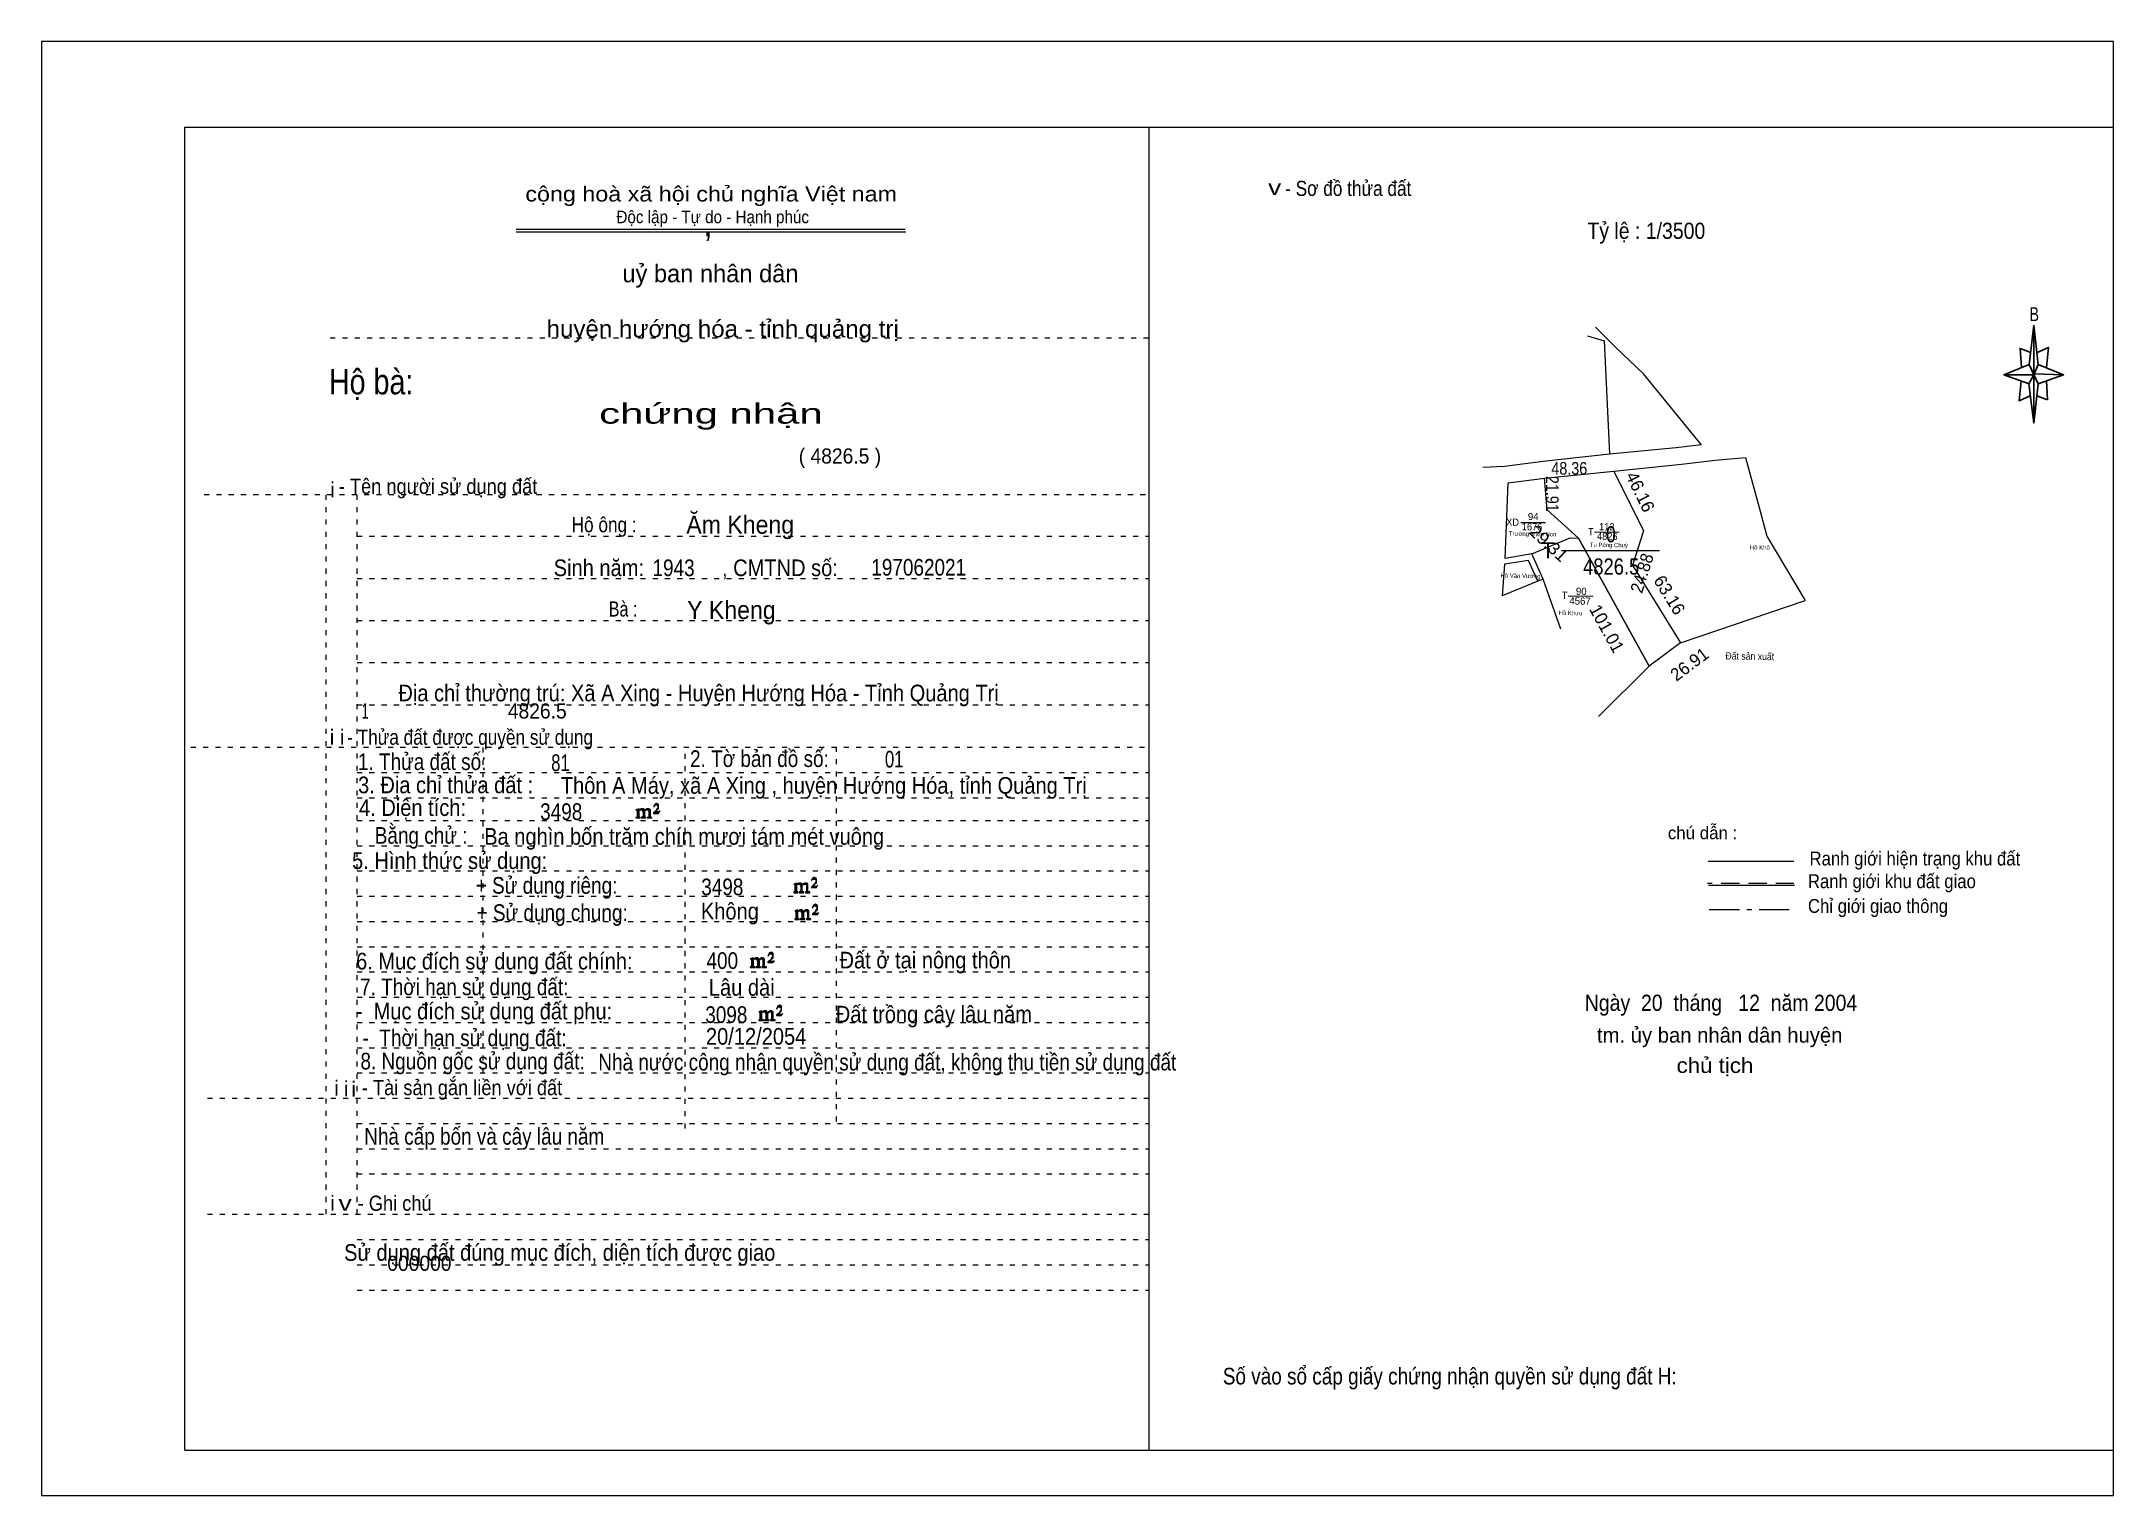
# Model space of a CAD drawing. Header units: centimetres. Extents: x -0.5 to 40.6, y -0.5 to 28.3.
import ezdxf
from ezdxf.enums import TextEntityAlignment as Align

# ---------------------------------------------------------------- set-up
doc = ezdxf.new("R2010")
doc.units = ezdxf.units.CM
doc.header["$LTSCALE"] = 0.12
for name, pattern in [('DOT_DASHED', [7.7, 5, -1.2, 0.3, -1.2]), ('DOTTED', [1.5, 0.3, -1.2]), ('MEDIUM_DASHED', [4.5, 3, -1.5])]:
    doc.linetypes.add(name, pattern=pattern)
for name, color, linetype, lineweight in [('1', 7, 'DOTTED', 13), ('10', 7, 'Continuous', 13), ('22', 7, 'Continuous', 13), ('33', 7, 'Continuous', 13), ('50', 7, 'Continuous', 13)]:
    doc.layers.add(name, color=color, linetype=linetype, lineweight=lineweight)
doc.layers.add('34', color=7, linetype='Continuous')

msp = doc.modelspace()

# ---------------------------------------------------------------- hatches: boundary and pattern name
at = {"layer": '50'}
for points in [[(11.74, 12.97), (11.77, 13.02), (11.77, 13.02), (11.76, 13), (11.74, 13), (11.73, 13), (11.68, 13), (11.71, 13.04), (11.72, 13.05), (11.74, 13.06), (11.74, 13.08), (11.74, 13.1), (11.74, 13.12), (11.74, 13.13), (11.74, 13.15), (11.73, 13.16), (11.72, 13.16), (11.71, 13.17), (11.7, 13.17), (11.68, 13.16), (11.68, 13.16), (11.67, 13.15), (11.66, 13.13), (11.64, 13.11), (11.66, 13.11), (11.66, 13.13), (11.67, 13.13), (11.68, 13.14), (11.7, 13.14), (11.71, 13.14), (11.72, 13.13), (11.73, 13.13), (11.73, 13.1), (11.73, 13.08), (11.71, 13.06), (11.71, 13.04), (11.7, 13.03), (11.64, 12.98), (11.64, 12.97)], [(11.32, 12.91), (11.32, 12.9), (11.32, 12.89), (11.3, 12.89), (11.29, 12.89), (11.29, 12.88), (11.38, 12.88), (11.38, 12.89), (11.37, 12.89), (11.36, 12.89), (11.36, 12.9), (11.36, 12.91), (11.36, 13.02), (11.36, 13.03), (11.37, 13.04), (11.39, 13.04), (11.4, 13.04), (11.41, 13.04), (11.42, 13.03), (11.44, 13), (11.44, 12.91), (11.42, 12.9), (11.42, 12.89), (11.41, 12.89), (11.4, 12.89), (11.4, 12.88), (11.49, 12.88), (11.49, 12.89), (11.48, 12.89), (11.47, 12.89), (11.47, 12.9), (11.47, 12.91), (11.47, 13.02), (11.49, 13.04), (11.5, 13.04), (11.51, 13.04), (11.54, 13.04), (11.54, 13.03), (11.55, 13.02), (11.55, 13), (11.55, 12.91), (11.55, 12.9), (11.54, 12.89), (11.54, 12.89), (11.52, 12.89), (11.52, 12.88), (11.61, 12.88), (11.61, 12.89), (11.6, 12.89), (11.59, 12.89), (11.58, 12.9), (11.58, 12.91), (11.58, 12.98), (11.58, 13.03), (11.58, 13.04), (11.57, 13.05), (11.55, 13.06), (11.52, 13.06), (11.51, 13.06), (11.49, 13.05), (11.46, 13.03), (11.46, 13.04), (11.45, 13.06), (11.44, 13.06), (11.42, 13.06), (11.4, 13.06), (11.39, 13.06), (11.37, 13.04), (11.36, 13.04), (11.36, 13.03), (11.36, 13.03), (11.36, 13.04), (11.36, 13.06), (11.29, 13.04), (11.29, 13.04), (11.3, 13.04), (11.32, 13.03), (11.32, 13.02), (11.32, 13.01)], [(14.44, 11.44), (14.44, 11.43), (14.44, 11.42), (14.43, 11.42), (14.42, 11.42), (14.42, 11.4), (14.5, 11.4), (14.5, 11.42), (14.49, 11.42), (14.48, 11.42), (14.48, 11.43), (14.48, 11.44), (14.48, 11.55), (14.48, 11.56), (14.49, 11.57), (14.52, 11.57), (14.53, 11.57), (14.54, 11.57), (14.55, 11.56), (14.56, 11.52), (14.56, 11.44), (14.55, 11.43), (14.55, 11.42), (14.54, 11.42), (14.53, 11.42), (14.53, 11.4), (14.62, 11.4), (14.62, 11.42), (14.6, 11.42), (14.59, 11.42), (14.59, 11.43), (14.59, 11.44), (14.59, 11.55), (14.62, 11.57), (14.63, 11.57), (14.64, 11.57), (14.66, 11.57), (14.66, 11.56), (14.67, 11.55), (14.67, 11.52), (14.67, 11.44), (14.67, 11.43), (14.66, 11.42), (14.66, 11.42), (14.65, 11.42), (14.65, 11.4), (14.74, 11.4), (14.74, 11.42), (14.72, 11.42), (14.71, 11.42), (14.7, 11.43), (14.7, 11.44), (14.7, 11.51), (14.7, 11.56), (14.7, 11.57), (14.69, 11.58), (14.67, 11.59), (14.65, 11.59), (14.64, 11.59), (14.62, 11.58), (14.58, 11.56), (14.58, 11.57), (14.57, 11.59), (14.56, 11.59), (14.55, 11.59), (14.53, 11.59), (14.52, 11.59), (14.49, 11.57), (14.48, 11.57), (14.48, 11.56), (14.48, 11.56), (14.48, 11.57), (14.48, 11.59), (14.42, 11.57), (14.42, 11.57), (14.43, 11.57), (14.44, 11.56), (14.44, 11.55), (14.44, 11.54)], [(14.87, 11.5), (14.89, 11.55), (14.89, 11.55), (14.88, 11.52), (14.87, 11.52), (14.86, 11.52), (14.8, 11.52), (14.84, 11.57), (14.85, 11.58), (14.87, 11.59), (14.87, 11.61), (14.87, 11.62), (14.87, 11.65), (14.87, 11.66), (14.87, 11.68), (14.86, 11.69), (14.85, 11.69), (14.84, 11.7), (14.82, 11.7), (14.8, 11.69), (14.8, 11.69), (14.79, 11.68), (14.78, 11.66), (14.77, 11.64), (14.78, 11.64), (14.78, 11.66), (14.79, 11.66), (14.8, 11.67), (14.82, 11.67), (14.84, 11.67), (14.85, 11.66), (14.86, 11.66), (14.86, 11.62), (14.86, 11.61), (14.84, 11.59), (14.84, 11.57), (14.82, 11.56), (14.77, 11.51), (14.77, 11.5)], [(14.89, 10.97), (14.91, 11.01), (14.91, 11.01), (14.9, 10.99), (14.89, 10.99), (14.88, 10.99), (14.82, 10.99), (14.86, 11.04), (14.87, 11.05), (14.89, 11.06), (14.89, 11.08), (14.89, 11.09), (14.89, 11.11), (14.89, 11.12), (14.89, 11.15), (14.88, 11.16), (14.87, 11.16), (14.86, 11.17), (14.85, 11.17), (14.82, 11.16), (14.82, 11.16), (14.81, 11.15), (14.8, 11.12), (14.79, 11.1), (14.8, 11.1), (14.8, 11.12), (14.81, 11.12), (14.82, 11.14), (14.85, 11.14), (14.86, 11.14), (14.87, 11.12), (14.88, 11.12), (14.88, 11.09), (14.88, 11.08), (14.86, 11.06), (14.86, 11.04), (14.85, 11.02), (14.79, 10.98), (14.79, 10.97)], [(14.46, 10.9), (14.46, 10.89), (14.46, 10.88), (14.45, 10.88), (14.44, 10.88), (14.44, 10.87), (14.53, 10.87), (14.53, 10.88), (14.52, 10.88), (14.5, 10.88), (14.5, 10.89), (14.5, 10.9), (14.5, 11.01), (14.5, 11.02), (14.52, 11.04), (14.54, 11.04), (14.55, 11.04), (14.56, 11.04), (14.57, 11.02), (14.58, 10.99), (14.58, 10.9), (14.57, 10.89), (14.57, 10.88), (14.56, 10.88), (14.55, 10.88), (14.55, 10.87), (14.64, 10.87), (14.64, 10.88), (14.63, 10.88), (14.62, 10.88), (14.62, 10.89), (14.62, 10.9), (14.62, 11.01), (14.64, 11.04), (14.65, 11.04), (14.66, 11.04), (14.68, 11.04), (14.68, 11.02), (14.69, 11.01), (14.69, 10.99), (14.69, 10.9), (14.69, 10.89), (14.68, 10.88), (14.68, 10.88), (14.67, 10.88), (14.67, 10.87), (14.76, 10.87), (14.76, 10.88), (14.75, 10.88), (14.74, 10.88), (14.72, 10.89), (14.72, 10.9), (14.72, 10.98), (14.72, 11.02), (14.72, 11.04), (14.71, 11.05), (14.69, 11.06), (14.67, 11.06), (14.66, 11.06), (14.64, 11.05), (14.6, 11.02), (14.6, 11.04), (14.59, 11.06), (14.58, 11.06), (14.57, 11.06), (14.55, 11.06), (14.54, 11.06), (14.52, 11.04), (14.5, 11.04), (14.5, 11.02), (14.5, 11.02), (14.5, 11.04), (14.5, 11.06), (14.44, 11.04), (14.44, 11.04), (14.45, 11.04), (14.46, 11.02), (14.46, 11.01), (14.46, 11)], [(13.58, 9.95), (13.58, 9.94), (13.58, 9.93), (13.57, 9.93), (13.56, 9.93), (13.56, 9.92), (13.65, 9.92), (13.65, 9.93), (13.64, 9.93), (13.62, 9.93), (13.62, 9.94), (13.62, 9.95), (13.62, 10.06), (13.62, 10.07), (13.64, 10.09), (13.66, 10.09), (13.67, 10.09), (13.68, 10.09), (13.69, 10.07), (13.7, 10.04), (13.7, 9.95), (13.69, 9.94), (13.69, 9.93), (13.68, 9.93), (13.67, 9.93), (13.67, 9.92), (13.76, 9.92), (13.76, 9.93), (13.75, 9.93), (13.74, 9.93), (13.74, 9.94), (13.74, 9.95), (13.74, 10.06), (13.76, 10.09), (13.77, 10.09), (13.78, 10.09), (13.8, 10.09), (13.8, 10.07), (13.81, 10.06), (13.81, 10.04), (13.81, 9.95), (13.81, 9.94), (13.8, 9.93), (13.8, 9.93), (13.79, 9.93), (13.79, 9.92), (13.88, 9.92), (13.88, 9.93), (13.87, 9.93), (13.86, 9.93), (13.84, 9.94), (13.84, 9.95), (13.84, 10.03), (13.84, 10.07), (13.84, 10.09), (13.83, 10.1), (13.81, 10.11), (13.79, 10.11), (13.78, 10.11), (13.76, 10.1), (13.72, 10.07), (13.72, 10.09), (13.71, 10.11), (13.7, 10.11), (13.69, 10.11), (13.67, 10.11), (13.66, 10.11), (13.64, 10.09), (13.62, 10.09), (13.62, 10.07), (13.62, 10.07), (13.62, 10.09), (13.62, 10.11), (13.56, 10.09), (13.56, 10.09), (13.57, 10.09), (13.58, 10.07), (13.58, 10.06), (13.58, 10.05)], [(14.01, 10.02), (14.03, 10.06), (14.03, 10.06), (14.02, 10.04), (14.01, 10.04), (14, 10.04), (13.94, 10.04), (13.98, 10.09), (13.99, 10.1), (14.01, 10.11), (14.01, 10.13), (14.01, 10.14), (14.01, 10.16), (14.01, 10.17), (14.01, 10.2), (14, 10.21), (13.99, 10.21), (13.98, 10.22), (13.97, 10.22), (13.94, 10.21), (13.94, 10.21), (13.93, 10.2), (13.92, 10.17), (13.91, 10.15), (13.92, 10.15), (13.92, 10.17), (13.93, 10.17), (13.94, 10.19), (13.97, 10.19), (13.98, 10.19), (13.99, 10.17), (14, 10.17), (14, 10.14), (14, 10.13), (13.98, 10.11), (13.98, 10.09), (13.97, 10.07), (13.91, 10.03), (13.91, 10.02)], [(13.75, 8.9), (13.75, 8.89), (13.75, 8.88), (13.74, 8.88), (13.73, 8.88), (13.73, 8.87), (13.82, 8.87), (13.82, 8.88), (13.81, 8.88), (13.79, 8.88), (13.79, 8.89), (13.79, 8.9), (13.79, 9.01), (13.79, 9.02), (13.81, 9.04), (13.83, 9.04), (13.84, 9.04), (13.85, 9.04), (13.86, 9.02), (13.87, 8.99), (13.87, 8.9), (13.86, 8.89), (13.86, 8.88), (13.85, 8.88), (13.84, 8.88), (13.84, 8.87), (13.93, 8.87), (13.93, 8.88), (13.92, 8.88), (13.91, 8.88), (13.91, 8.89), (13.91, 8.9), (13.91, 9.01), (13.93, 9.04), (13.94, 9.04), (13.95, 9.04), (13.97, 9.04), (13.97, 9.02), (13.98, 9.01), (13.98, 8.99), (13.98, 8.9), (13.98, 8.89), (13.97, 8.88), (13.97, 8.88), (13.96, 8.88), (13.96, 8.87), (14.05, 8.87), (14.05, 8.88), (14.04, 8.88), (14.03, 8.88), (14.01, 8.89), (14.01, 8.9), (14.01, 8.98), (14.01, 9.02), (14.01, 9.04), (14, 9.05), (13.98, 9.06), (13.96, 9.06), (13.95, 9.06), (13.93, 9.05), (13.89, 9.02), (13.89, 9.04), (13.88, 9.06), (13.87, 9.06), (13.86, 9.06), (13.84, 9.06), (13.83, 9.06), (13.81, 9.04), (13.79, 9.04), (13.79, 9.02), (13.79, 9.02), (13.79, 9.04), (13.79, 9.06), (13.73, 9.04), (13.73, 9.04), (13.74, 9.04), (13.75, 9.02), (13.75, 9.01), (13.75, 9)], [(14.18, 8.97), (14.2, 9.01), (14.2, 9.01), (14.19, 8.99), (14.18, 8.99), (14.17, 8.99), (14.11, 8.99), (14.15, 9.04), (14.16, 9.05), (14.18, 9.06), (14.18, 9.08), (14.18, 9.09), (14.18, 9.11), (14.18, 9.12), (14.18, 9.15), (14.17, 9.16), (14.16, 9.16), (14.15, 9.17), (14.14, 9.17), (14.11, 9.16), (14.11, 9.16), (14.1, 9.15), (14.09, 9.12), (14.08, 9.1), (14.09, 9.1), (14.09, 9.12), (14.1, 9.12), (14.11, 9.14), (14.14, 9.14), (14.15, 9.14), (14.16, 9.12), (14.17, 9.12), (14.17, 9.09), (14.17, 9.08), (14.15, 9.06), (14.15, 9.04), (14.14, 9.02), (14.08, 8.98), (14.08, 8.97)]]:
    msp.add_hatch(color=256, dxfattribs=at).paths.add_polyline_path(points)

# ---------------------------------------------------------------- linework, layer by layer
at = {"layer": '1', "linetype": 'Continuous'}
for p, q in [((2.36, 0.36), (2.36, 26.56)), ((2.36, 26.56), (40.56, 26.56)), ((21.46, 0.36), (21.46, 26.56)), ((40.56, 0.36), (40.56, 26.56)), ((8.92, 24.54), (16.63, 24.54)), ((8.92, 24.49), (16.64, 24.49)), ((2.36, 0.36), (40.56, 0.36))]:
    msp.add_line(p, q, dxfattribs=at)
at = {"layer": '1'}
for p, q in [((5.24, 22.39), (21.46, 22.39)), ((2.74, 19.29), (21.46, 19.29)), ((5.16, 5.03), (5.16, 19.29)), ((5.77, 5.03), (5.77, 19.29)), ((5.77, 18.46), (21.46, 18.46)), ((5.77, 17.62), (21.46, 17.62)), ((5.77, 16.79), (21.46, 16.79)), ((5.77, 15.96), (21.46, 15.96)), ((5.77, 15.12), (21.46, 15.12)), ((2.48, 14.28), (21.46, 14.28)), ((8.27, 7.83), (8.27, 14.28)), ((12.27, 6.73), (12.27, 14.28)), ((15.27, 6.87), (15.27, 14.28)), ((5.77, 13.78), (21.46, 13.78)), ((5.77, 13.28), (21.46, 13.28)), ((5.77, 12.83), (21.46, 12.83)), ((5.77, 12.33), (21.46, 12.33)), ((5.77, 11.83), (21.46, 11.83)), ((5.77, 11.33), (21.46, 11.33)), ((5.77, 10.83), (21.46, 10.83)), ((5.77, 10.33), (21.46, 10.33)), ((5.77, 9.83), (21.46, 9.83)), ((5.77, 9.33), (21.46, 9.33)), ((5.77, 8.83), (21.46, 8.83)), ((5.77, 8.33), (21.46, 8.33)), ((5.77, 7.83), (21.46, 7.83)), ((2.81, 7.33), (21.46, 7.33)), ((5.77, 6.83), (21.46, 6.83)), ((5.77, 6.33), (21.46, 6.33)), ((5.77, 5.83), (21.46, 5.83)), ((2.81, 5.03), (21.46, 5.03)), ((5.77, 4.53), (21.46, 4.53)), ((5.77, 4.03), (21.46, 4.03)), ((5.77, 3.53), (21.46, 3.53))]:
    msp.add_line(p, q, dxfattribs=at)
at = {"layer": '1', "linetype": 'Continuous'}
msp.add_lwpolyline([(-0.48, -0.54), (40.56, -0.54), (40.56, 28.26), (-0.48, 28.26)], close=True, dxfattribs=at)
at = {"layer": '10'}
for p, q in [((28.82, 18.73), (29.31, 18.73)), ((30.28, 18.55), (30.77, 18.54)), ((29.76, 17.28), (30.25, 17.27))]:
    msp.add_line(p, q, dxfattribs=at)
at = {"layer": '22'}
for p, q in [((29.29, 19.61), (30.66, 19.75)), ((31.98, 16.35), (34.45, 17.19)), ((31.98, 16.35), (31.36, 15.89))]:
    msp.add_line(p, q, dxfattribs=at)
for points in [[(30.58, 20.09), (31.9, 20.22), (32.39, 20.28), (31.25, 21.68), (30.7, 22.2), (30.3, 22.6)], [(30.14, 22.43), (30.47, 22.33), (30.58, 20.09)], [(28.07, 19.83), (28.5, 19.85), (29.26, 19.95), (30.58, 20.09)], [(30.66, 19.75), (32, 19.89), (32.67, 19.97), (33.27, 20.02)], [(30.66, 19.75), (31.25, 18.57), (31.03, 17.89), (31.98, 16.35)], [(33.27, 20.02), (33.56, 18.96), (33.69, 18.46), (34.45, 17.19)], [(29.04, 18.11), (28.51, 18.02), (28.57, 19.52), (29.29, 19.61)], [(29.96, 18.42), (29.34, 18.98), (29.29, 19.61)], [(29.04, 18.11), (29.8, 18.43), (29.96, 18.42), (31.36, 15.89), (30.36, 14.89)], [(29.61, 16.62), (29.26, 17.61), (29.04, 18.11)], [(29.16, 17.57), (28.97, 17.98), (28.5, 17.91), (28.45, 17.28)], [(29.26, 17.61), (29.16, 17.57), (28.45, 17.28)]]:
    msp.add_lwpolyline(points, dxfattribs=at)
msp.add_lwpolyline([(29.29, 19.61), (30.66, 19.75), (31.25, 18.57), (31.03, 17.89), (31.98, 16.35), (31.36, 15.89), (29.96, 18.42), (29.34, 18.98)], close=True, dxfattribs=at)
at = {"layer": '33'}
msp.add_line((29.65, 18.18), (31.57, 18.18), dxfattribs=at)
at = {"layer": '50', "lineweight": 25}
for p, q in [((38.89, 21.86), (38.98, 22.64)), ((39.07, 21.86), (39.57, 21.66)), ((38.89, 21.48), (38.39, 21.66)), ((39.07, 21.48), (38.98, 20.7)), ((39.23, 21.54), (39.25, 21.16)), ((39.25, 21.16), (39.04, 21.24))]:
    msp.add_line(p, q, dxfattribs=at)
at = {"layer": '50'}
for p, q in [((34.23, 12.02), (32.53, 12.02)), ((34.24, 11.54), (32.54, 11.54))]:
    msp.add_line(p, q, dxfattribs=at)
at = {"layer": '50', "linetype": 'MEDIUM_DASHED'}
msp.add_line((34.23, 11.58), (32.52, 11.58), dxfattribs=at)
at = {"layer": '50', "linetype": 'DOT_DASHED'}
msp.add_line((32.55, 11.07), (34.26, 11.07), dxfattribs=at)
at = {"layer": '50', "lineweight": 25}
for points in [[(38.98, 22.64), (39.07, 21.86), (38.98, 21.66)], [(38.98, 21.66), (38.39, 21.66), (38.89, 21.86), (39.07, 21.48), (39.57, 21.66), (38.98, 21.68)], [(38.98, 21.66), (38.98, 20.7), (38.88, 21.48)]]:
    msp.add_lwpolyline(points, close=True, dxfattribs=at)
for points in [[(38.92, 22.1), (38.71, 22.18), (38.74, 21.8)], [(39.05, 22.1), (39.27, 22.2), (39.23, 21.8)], [(38.98, 21.66), (38.89, 21.86), (38.39, 21.66)], [(38.73, 21.54), (38.69, 21.14), (38.91, 21.24)], [(38.98, 21.66), (39.07, 21.48), (39.57, 21.66)]]:
    msp.add_lwpolyline(points, dxfattribs=at)
at = {"layer": '50'}
for points in [[(11.74, 12.97), (11.77, 13.02), (11.77, 13.02), (11.76, 13), (11.74, 13), (11.73, 13), (11.68, 13), (11.71, 13.04), (11.72, 13.05), (11.74, 13.06), (11.74, 13.08), (11.74, 13.1), (11.74, 13.12), (11.74, 13.13), (11.74, 13.15), (11.73, 13.16), (11.72, 13.16), (11.71, 13.17), (11.7, 13.17), (11.68, 13.16), (11.68, 13.16), (11.67, 13.15), (11.66, 13.13), (11.64, 13.11), (11.66, 13.11), (11.66, 13.13), (11.67, 13.13), (11.68, 13.14), (11.7, 13.14), (11.71, 13.14), (11.72, 13.13), (11.73, 13.13), (11.73, 13.1), (11.73, 13.08), (11.71, 13.06), (11.71, 13.04), (11.7, 13.03), (11.64, 12.98), (11.64, 12.97)], [(11.32, 12.91), (11.32, 12.9), (11.32, 12.89), (11.3, 12.89), (11.29, 12.89), (11.29, 12.88), (11.38, 12.88), (11.38, 12.89), (11.37, 12.89), (11.36, 12.89), (11.36, 12.9), (11.36, 12.91), (11.36, 13.02), (11.36, 13.03), (11.37, 13.04), (11.39, 13.04), (11.4, 13.04), (11.41, 13.04), (11.42, 13.03), (11.44, 13), (11.44, 12.91), (11.42, 12.9), (11.42, 12.89), (11.41, 12.89), (11.4, 12.89), (11.4, 12.88), (11.49, 12.88), (11.49, 12.89), (11.48, 12.89), (11.47, 12.89), (11.47, 12.9), (11.47, 12.91), (11.47, 13.02), (11.49, 13.04), (11.5, 13.04), (11.51, 13.04), (11.54, 13.04), (11.54, 13.03), (11.55, 13.02), (11.55, 13), (11.55, 12.91), (11.55, 12.9), (11.54, 12.89), (11.54, 12.89), (11.52, 12.89), (11.52, 12.88), (11.61, 12.88), (11.61, 12.89), (11.6, 12.89), (11.59, 12.89), (11.58, 12.9), (11.58, 12.91), (11.58, 12.98), (11.58, 13.03), (11.58, 13.04), (11.57, 13.05), (11.55, 13.06), (11.52, 13.06), (11.51, 13.06), (11.49, 13.05), (11.46, 13.03), (11.46, 13.04), (11.45, 13.06), (11.44, 13.06), (11.42, 13.06), (11.4, 13.06), (11.39, 13.06), (11.37, 13.04), (11.36, 13.04), (11.36, 13.03), (11.36, 13.03), (11.36, 13.04), (11.36, 13.06), (11.29, 13.04), (11.29, 13.04), (11.3, 13.04), (11.32, 13.03), (11.32, 13.02), (11.32, 13.01)], [(14.44, 11.44), (14.44, 11.43), (14.44, 11.42), (14.43, 11.42), (14.42, 11.42), (14.42, 11.4), (14.5, 11.4), (14.5, 11.42), (14.49, 11.42), (14.48, 11.42), (14.48, 11.43), (14.48, 11.44), (14.48, 11.55), (14.48, 11.56), (14.49, 11.57), (14.52, 11.57), (14.53, 11.57), (14.54, 11.57), (14.55, 11.56), (14.56, 11.52), (14.56, 11.44), (14.55, 11.43), (14.55, 11.42), (14.54, 11.42), (14.53, 11.42), (14.53, 11.4), (14.62, 11.4), (14.62, 11.42), (14.6, 11.42), (14.59, 11.42), (14.59, 11.43), (14.59, 11.44), (14.59, 11.55), (14.62, 11.57), (14.63, 11.57), (14.64, 11.57), (14.66, 11.57), (14.66, 11.56), (14.67, 11.55), (14.67, 11.52), (14.67, 11.44), (14.67, 11.43), (14.66, 11.42), (14.66, 11.42), (14.65, 11.42), (14.65, 11.4), (14.74, 11.4), (14.74, 11.42), (14.72, 11.42), (14.71, 11.42), (14.7, 11.43), (14.7, 11.44), (14.7, 11.51), (14.7, 11.56), (14.7, 11.57), (14.69, 11.58), (14.67, 11.59), (14.65, 11.59), (14.64, 11.59), (14.62, 11.58), (14.58, 11.56), (14.58, 11.57), (14.57, 11.59), (14.56, 11.59), (14.55, 11.59), (14.53, 11.59), (14.52, 11.59), (14.49, 11.57), (14.48, 11.57), (14.48, 11.56), (14.48, 11.56), (14.48, 11.57), (14.48, 11.59), (14.42, 11.57), (14.42, 11.57), (14.43, 11.57), (14.44, 11.56), (14.44, 11.55), (14.44, 11.54)], [(14.87, 11.5), (14.89, 11.55), (14.89, 11.55), (14.88, 11.52), (14.87, 11.52), (14.86, 11.52), (14.8, 11.52), (14.84, 11.57), (14.85, 11.58), (14.87, 11.59), (14.87, 11.61), (14.87, 11.62), (14.87, 11.65), (14.87, 11.66), (14.87, 11.68), (14.86, 11.69), (14.85, 11.69), (14.84, 11.7), (14.82, 11.7), (14.8, 11.69), (14.8, 11.69), (14.79, 11.68), (14.78, 11.66), (14.77, 11.64), (14.78, 11.64), (14.78, 11.66), (14.79, 11.66), (14.8, 11.67), (14.82, 11.67), (14.84, 11.67), (14.85, 11.66), (14.86, 11.66), (14.86, 11.62), (14.86, 11.61), (14.84, 11.59), (14.84, 11.57), (14.82, 11.56), (14.77, 11.51), (14.77, 11.5)], [(14.89, 10.97), (14.91, 11.01), (14.91, 11.01), (14.9, 10.99), (14.89, 10.99), (14.88, 10.99), (14.82, 10.99), (14.86, 11.04), (14.87, 11.05), (14.89, 11.06), (14.89, 11.08), (14.89, 11.09), (14.89, 11.11), (14.89, 11.12), (14.89, 11.15), (14.88, 11.16), (14.87, 11.16), (14.86, 11.17), (14.85, 11.17), (14.82, 11.16), (14.82, 11.16), (14.81, 11.15), (14.8, 11.12), (14.79, 11.1), (14.8, 11.1), (14.8, 11.12), (14.81, 11.12), (14.82, 11.14), (14.85, 11.14), (14.86, 11.14), (14.87, 11.12), (14.88, 11.12), (14.88, 11.09), (14.88, 11.08), (14.86, 11.06), (14.86, 11.04), (14.85, 11.02), (14.79, 10.98), (14.79, 10.97)], [(14.46, 10.9), (14.46, 10.89), (14.46, 10.88), (14.45, 10.88), (14.44, 10.88), (14.44, 10.87), (14.53, 10.87), (14.53, 10.88), (14.52, 10.88), (14.5, 10.88), (14.5, 10.89), (14.5, 10.9), (14.5, 11.01), (14.5, 11.02), (14.52, 11.04), (14.54, 11.04), (14.55, 11.04), (14.56, 11.04), (14.57, 11.02), (14.58, 10.99), (14.58, 10.9), (14.57, 10.89), (14.57, 10.88), (14.56, 10.88), (14.55, 10.88), (14.55, 10.87), (14.64, 10.87), (14.64, 10.88), (14.63, 10.88), (14.62, 10.88), (14.62, 10.89), (14.62, 10.9), (14.62, 11.01), (14.64, 11.04), (14.65, 11.04), (14.66, 11.04), (14.68, 11.04), (14.68, 11.02), (14.69, 11.01), (14.69, 10.99), (14.69, 10.9), (14.69, 10.89), (14.68, 10.88), (14.68, 10.88), (14.67, 10.88), (14.67, 10.87), (14.76, 10.87), (14.76, 10.88), (14.75, 10.88), (14.74, 10.88), (14.72, 10.89), (14.72, 10.9), (14.72, 10.98), (14.72, 11.02), (14.72, 11.04), (14.71, 11.05), (14.69, 11.06), (14.67, 11.06), (14.66, 11.06), (14.64, 11.05), (14.6, 11.02), (14.6, 11.04), (14.59, 11.06), (14.58, 11.06), (14.57, 11.06), (14.55, 11.06), (14.54, 11.06), (14.52, 11.04), (14.5, 11.04), (14.5, 11.02), (14.5, 11.02), (14.5, 11.04), (14.5, 11.06), (14.44, 11.04), (14.44, 11.04), (14.45, 11.04), (14.46, 11.02), (14.46, 11.01), (14.46, 11)], [(13.58, 9.95), (13.58, 9.94), (13.58, 9.93), (13.57, 9.93), (13.56, 9.93), (13.56, 9.92), (13.65, 9.92), (13.65, 9.93), (13.64, 9.93), (13.62, 9.93), (13.62, 9.94), (13.62, 9.95), (13.62, 10.06), (13.62, 10.07), (13.64, 10.09), (13.66, 10.09), (13.67, 10.09), (13.68, 10.09), (13.69, 10.07), (13.7, 10.04), (13.7, 9.95), (13.69, 9.94), (13.69, 9.93), (13.68, 9.93), (13.67, 9.93), (13.67, 9.92), (13.76, 9.92), (13.76, 9.93), (13.75, 9.93), (13.74, 9.93), (13.74, 9.94), (13.74, 9.95), (13.74, 10.06), (13.76, 10.09), (13.77, 10.09), (13.78, 10.09), (13.8, 10.09), (13.8, 10.07), (13.81, 10.06), (13.81, 10.04), (13.81, 9.95), (13.81, 9.94), (13.8, 9.93), (13.8, 9.93), (13.79, 9.93), (13.79, 9.92), (13.88, 9.92), (13.88, 9.93), (13.87, 9.93), (13.86, 9.93), (13.84, 9.94), (13.84, 9.95), (13.84, 10.03), (13.84, 10.07), (13.84, 10.09), (13.83, 10.1), (13.81, 10.11), (13.79, 10.11), (13.78, 10.11), (13.76, 10.1), (13.72, 10.07), (13.72, 10.09), (13.71, 10.11), (13.7, 10.11), (13.69, 10.11), (13.67, 10.11), (13.66, 10.11), (13.64, 10.09), (13.62, 10.09), (13.62, 10.07), (13.62, 10.07), (13.62, 10.09), (13.62, 10.11), (13.56, 10.09), (13.56, 10.09), (13.57, 10.09), (13.58, 10.07), (13.58, 10.06), (13.58, 10.05)], [(14.01, 10.02), (14.03, 10.06), (14.03, 10.06), (14.02, 10.04), (14.01, 10.04), (14, 10.04), (13.94, 10.04), (13.98, 10.09), (13.99, 10.1), (14.01, 10.11), (14.01, 10.13), (14.01, 10.14), (14.01, 10.16), (14.01, 10.17), (14.01, 10.2), (14, 10.21), (13.99, 10.21), (13.98, 10.22), (13.97, 10.22), (13.94, 10.21), (13.94, 10.21), (13.93, 10.2), (13.92, 10.17), (13.91, 10.15), (13.92, 10.15), (13.92, 10.17), (13.93, 10.17), (13.94, 10.19), (13.97, 10.19), (13.98, 10.19), (13.99, 10.17), (14, 10.17), (14, 10.14), (14, 10.13), (13.98, 10.11), (13.98, 10.09), (13.97, 10.07), (13.91, 10.03), (13.91, 10.02)], [(13.75, 8.9), (13.75, 8.89), (13.75, 8.88), (13.74, 8.88), (13.73, 8.88), (13.73, 8.87), (13.82, 8.87), (13.82, 8.88), (13.81, 8.88), (13.79, 8.88), (13.79, 8.89), (13.79, 8.9), (13.79, 9.01), (13.79, 9.02), (13.81, 9.04), (13.83, 9.04), (13.84, 9.04), (13.85, 9.04), (13.86, 9.02), (13.87, 8.99), (13.87, 8.9), (13.86, 8.89), (13.86, 8.88), (13.85, 8.88), (13.84, 8.88), (13.84, 8.87), (13.93, 8.87), (13.93, 8.88), (13.92, 8.88), (13.91, 8.88), (13.91, 8.89), (13.91, 8.9), (13.91, 9.01), (13.93, 9.04), (13.94, 9.04), (13.95, 9.04), (13.97, 9.04), (13.97, 9.02), (13.98, 9.01), (13.98, 8.99), (13.98, 8.9), (13.98, 8.89), (13.97, 8.88), (13.97, 8.88), (13.96, 8.88), (13.96, 8.87), (14.05, 8.87), (14.05, 8.88), (14.04, 8.88), (14.03, 8.88), (14.01, 8.89), (14.01, 8.9), (14.01, 8.98), (14.01, 9.02), (14.01, 9.04), (14, 9.05), (13.98, 9.06), (13.96, 9.06), (13.95, 9.06), (13.93, 9.05), (13.89, 9.02), (13.89, 9.04), (13.88, 9.06), (13.87, 9.06), (13.86, 9.06), (13.84, 9.06), (13.83, 9.06), (13.81, 9.04), (13.79, 9.04), (13.79, 9.02), (13.79, 9.02), (13.79, 9.04), (13.79, 9.06), (13.73, 9.04), (13.73, 9.04), (13.74, 9.04), (13.75, 9.02), (13.75, 9.01), (13.75, 9)], [(14.18, 8.97), (14.2, 9.01), (14.2, 9.01), (14.19, 8.99), (14.18, 8.99), (14.17, 8.99), (14.11, 8.99), (14.15, 9.04), (14.16, 9.05), (14.18, 9.06), (14.18, 9.08), (14.18, 9.09), (14.18, 9.11), (14.18, 9.12), (14.18, 9.15), (14.17, 9.16), (14.16, 9.16), (14.15, 9.17), (14.14, 9.17), (14.11, 9.16), (14.11, 9.16), (14.1, 9.15), (14.09, 9.12), (14.08, 9.1), (14.09, 9.1), (14.09, 9.12), (14.1, 9.12), (14.11, 9.14), (14.14, 9.14), (14.15, 9.14), (14.16, 9.12), (14.17, 9.12), (14.17, 9.09), (14.17, 9.08), (14.15, 9.06), (14.15, 9.04), (14.14, 9.02), (14.08, 8.98), (14.08, 8.97)]]:
    msp.add_lwpolyline(points, close=True, dxfattribs=at)

# ---------------------------------------------------------------- texts
at = {"layer": '1'}
for s, height, width, p in [('v', 0.3, 1.3, (23.945, 25.22)), ('- Sơ đồ thửa đất ', 0.3, 0.85, (25.45, 25.2)), ('cộng hoà xã hội chủ nghĩa Việt nam', 0.3, 1.15, (12.785, 25.09)), ('Độc lập - Tự do - Hạnh phúc', 0.25, 0.9, (12.815, 24.66)), ('chứng nhận', 0.4, 1.55, (12.78, 20.69)), ('- Tên người sử dụng đất', 0.3, 0.9, (7.375, 19.3)), ('- Thửa đất được quyền sử dụng', 0.3, 0.85, (8.01, 14.33)), ('- Tài sản gắn liền với đất ', 0.3, 0.9, (7.9, 7.39)), ('- Ghi chú', 0.3, 0.9, (6.515, 5.1)), ('v', 0.3, 1.3, (5.535, 5.1))]:
    msp.add_text(s, height=height, dxfattribs=dict(at, width=width)).set_placement(p, align=Align.CENTER)
for s, height, p in [('uỷ ban nhân dân', 0.35, (12.77, 23.49)), ('i', 0.3, (5.285, 19.23)), ('i', 0.3, (5.275, 14.33)), ('i', 0.3, (5.475, 14.33)), ('i', 0.3, (5.365, 7.38)), ('i', 0.3, (5.555, 7.37)), ('i', 0.3, (5.705, 7.36)), ('i', 0.3, (5.285, 5.1))]:
    msp.add_text(s, height=height, dxfattribs=at).set_placement(p, align=Align.CENTER)
at = {"layer": '10'}
for s, height, rotation, p in [('94', 0.1427, 0.036, (28.96, 18.78)), ('4567', 0.1428, 359.036, (29.78, 17.11)), ('90', 0.1428, 359.036, (29.91, 17.3))]:
    msp.add_text(s, height=height, rotation=rotation, dxfattribs=at).set_placement(p)
at = {"layer": '10', "width": 0.95}
for s, height, p in [('XD', 0.1428, (28.53, 18.67)), ('1676', 0.1428, (28.84, 18.58)), ('T', 0.143, (30.15, 18.48)), ('4826', 0.1428, (30.33, 18.39)), ('112', 0.1428, (30.37, 18.58)), ('T', 0.143, (29.63, 17.22))]:
    msp.add_text(s, height=height, rotation=359.036, dxfattribs=at).set_placement(p)
at = {"layer": '22', "width": 0.9}
for s, height, p in [('Trường Mầm Non', 0.08568, (29.054, 18.463)), ('Tu Pông Chuỳ', 0.08568, (30.564, 18.244)), ('Hồ Văn Vương', 0.08568, (28.814, 17.634)), ('Hồ Khưu', 0.0857, (29.804, 16.897)), ('Đất sản xuất', 0.1428, (33.354, 16.012))]:
    msp.add_text(s, height=height, rotation=359.036, dxfattribs=at).set_placement(p, align=Align.CENTER)
at = {"layer": '22'}
msp.add_text('Hồ Khố', height=0.0857, rotation=359.036, dxfattribs=at).set_placement((33.554, 18.197), align=Align.CENTER)
at = {"layer": '33'}
for s, width, p in [('0', 0.8, (30.605, 18.34)), ('4826.5', 0.85, (30.61, 17.7))]:
    msp.add_text(s, height=0.32, dxfattribs=dict(at, width=width)).set_placement(p, align=Align.CENTER)
msp.add_text('T', height=0.32, dxfattribs=at).set_placement((29.49, 18.02), align=Align.RIGHT)
at = {"layer": '34'}
msp.add_text(', ', height=0.5, dxfattribs=at).set_placement((12.814, 24.4), align=Align.CENTER)
for s, height, width, p in [('Hộ bà:', 0.5, 0.85, (6.05, 21.27)), ('( 4826.5 )', 0.3, 0.95, (15.335, 19.9)), ('1', 0.3, 0.6, (5.93, 14.85)), ('4826.5', 0.3, 0.95, (9.34, 14.85)), ('000000', 0.3, 0.95, (7.005, 3.91))]:
    msp.add_text(s, height=height, dxfattribs=dict(at, width=width)).set_placement(p, align=Align.CENTER)
at = {"layer": '50', "width": 0.9}
msp.add_text('Tỷ lệ : 1/3500', height=0.32, dxfattribs=at).set_placement((30.14, 24.35))
at = {"layer": '50'}
for s, height, width, p in [('B', 0.276, 0.75, (38.99, 22.72)), ('  huyện hướng hóa - tỉnh quảng trị', 0.34, 1.05, (12.88, 22.4)), ('48.36', 0.25, 0.85, (29.78, 19.68)), ('Ăm Kheng', 0.36, 0.95, (13.36, 18.51)), ('Hộ ông :', 0.3, 0.85, (10.665, 18.54)), ('Sinh năm:              , CMTND số: ', 0.33, 0.9, (12.535, 17.67)), ('1943', 0.33, 0.85, (12.04, 17.67)), ('197062021', 0.33, 0.85, (16.895, 17.68)), ('Bà :', 0.3, 0.8, (11.04, 16.87)), ('Y Kheng', 0.36, 0.95, (13.185, 16.82)), ('Địa chỉ thường trú: Xã A Xing - Huyện Hướng Hóa - Tỉnh Quảng Trị', 0.33, 0.9, (12.535, 15.19)), ('1. Thửa đất số:  ', 0.33, 0.85, (7.165, 13.83)), ('81', 0.33, 0.75, (9.8, 13.81)), ('2. Tờ bản đồ số:  ', 0.33, 0.85, (13.845, 13.89)), ('01', 0.33, 0.75, (16.41, 13.88)), ('3. Địa chỉ thửa đất : ', 0.33, 0.9, (7.58, 13.37)), ('Thôn A Máy, xã A Xing , huyện Hướng Hóa, tỉnh Quảng Trị', 0.33, 0.9, (15.015, 13.36)), ('4. Diện tích: ', 0.33, 0.9, (6.925, 12.92)), ('3498', 0.33, 0.85, (9.815, 12.84)), ('Bằng chử :', 0.33, 0.85, (7.04, 12.37)), ('Ba nghìn bốn trăm chín mươi tám mét vuông', 0.33, 0.9, (12.25, 12.35)), ('5. Hình thức sử dụng:', 0.33, 0.9, (7.605, 11.87)), ('Ranh giới hiện trạng khu đất', 0.275, 0.9, (36.625, 11.94)), ('+ Sử dụng riêng:', 0.33, 0.85, (9.525, 11.38)), ('3498', 0.33, 0.85, (13.005, 11.35)), ('Ranh giới khu đất giao', 0.275, 0.9, (36.17, 11.49)), ('+ Sử dụng chung:', 0.33, 0.85, (9.635, 10.84)), ('Không', 0.33, 0.9, (13.155, 10.87)), ('Chỉ giới giao thông', 0.275, 0.9, (35.895, 11)), ('Đất ở tại nông thôn', 0.33, 0.9, (17.025, 9.9)), ('6. Mục đích sử dụng đất chính:', 0.33, 0.9, (8.49, 9.88)), ('400', 0.33, 0.85, (13.005, 9.89)), ('7. Thời hạn sử dụng đất:', 0.33, 0.85, (7.895, 9.37)), ('Lâu dài', 0.33, 0.9, (13.39, 9.36)), ('-  Mục đích sử dụng đất phụ:', 0.33, 0.9, (8.285, 8.89)), ('3098', 0.33, 0.85, (13.085, 8.82)), ('Đất trồng cây lâu năm', 0.33, 0.9, (17.195, 8.83)), ('Ngày  20  tháng   12  năm 2004', 0.32, 0.9, (32.785, 9.06)), ('-  Thời hạn sử dụng đất:', 0.33, 0.85, (7.9, 8.36)), ('20/12/2054', 0.33, 0.9, (13.675, 8.39)), ('8. Nguồn gốc sử dụng đất:', 0.33, 0.85, (8.06, 7.9)), ('Nhà nước công nhận quyền sử dụng đất, không thu tiền sử dụng đất ', 0.33, 0.85, (16.325, 7.88)), ('chủ tịch', 0.3, 1.1, (32.665, 7.83)), ('Nhà cấp bốn và cây lâu năm', 0.33, 0.85, (8.29, 6.41)), ('Sử dụng đất đúng mục đích, diện tích được giao', 0.33, 0.9, (9.785, 4.11)), ('Số vào sổ cấp giấy chứng nhận quyền sử dụng đất H: ', 0.33, 0.85, (27.465, 1.66))]:
    msp.add_text(s, height=height, dxfattribs=dict(at, width=width)).set_placement(p, align=Align.CENTER)
for s, height, rotation, width, p in [('21.91', 0.25, 270, 0.85, (29.32, 19.3)), ('29.31', 0.24, 317.503, 1.1, (29.289, 18.229)), ('24.88', 0.25, 72.672, 0.95, (31.339, 17.693))]:
    msp.add_text(s, height=height, rotation=rotation, dxfattribs=dict(at, width=width)).set_placement(p, align=Align.CENTER)
for s, rotation, p in [('46.16', 296.16, (31.074, 19.285)), ('63.16', 301.672, (31.658, 17.231)), ('101.01', 299.085, (30.414, 16.571)), ('26.91', 36.644, (32.235, 15.824))]:
    msp.add_text(s, height=0.25, rotation=rotation, dxfattribs=at).set_placement(p, align=Align.CENTER)
for s, height, p in [('chú dẫn :', 0.25, (32.42, 12.46)), ('tm. ủy ban nhân dân huyện ', 0.3, (32.815, 8.43))]:
    msp.add_text(s, height=height, dxfattribs=at).set_placement(p, align=Align.CENTER)

doc.saveas('drawing.dxf')
